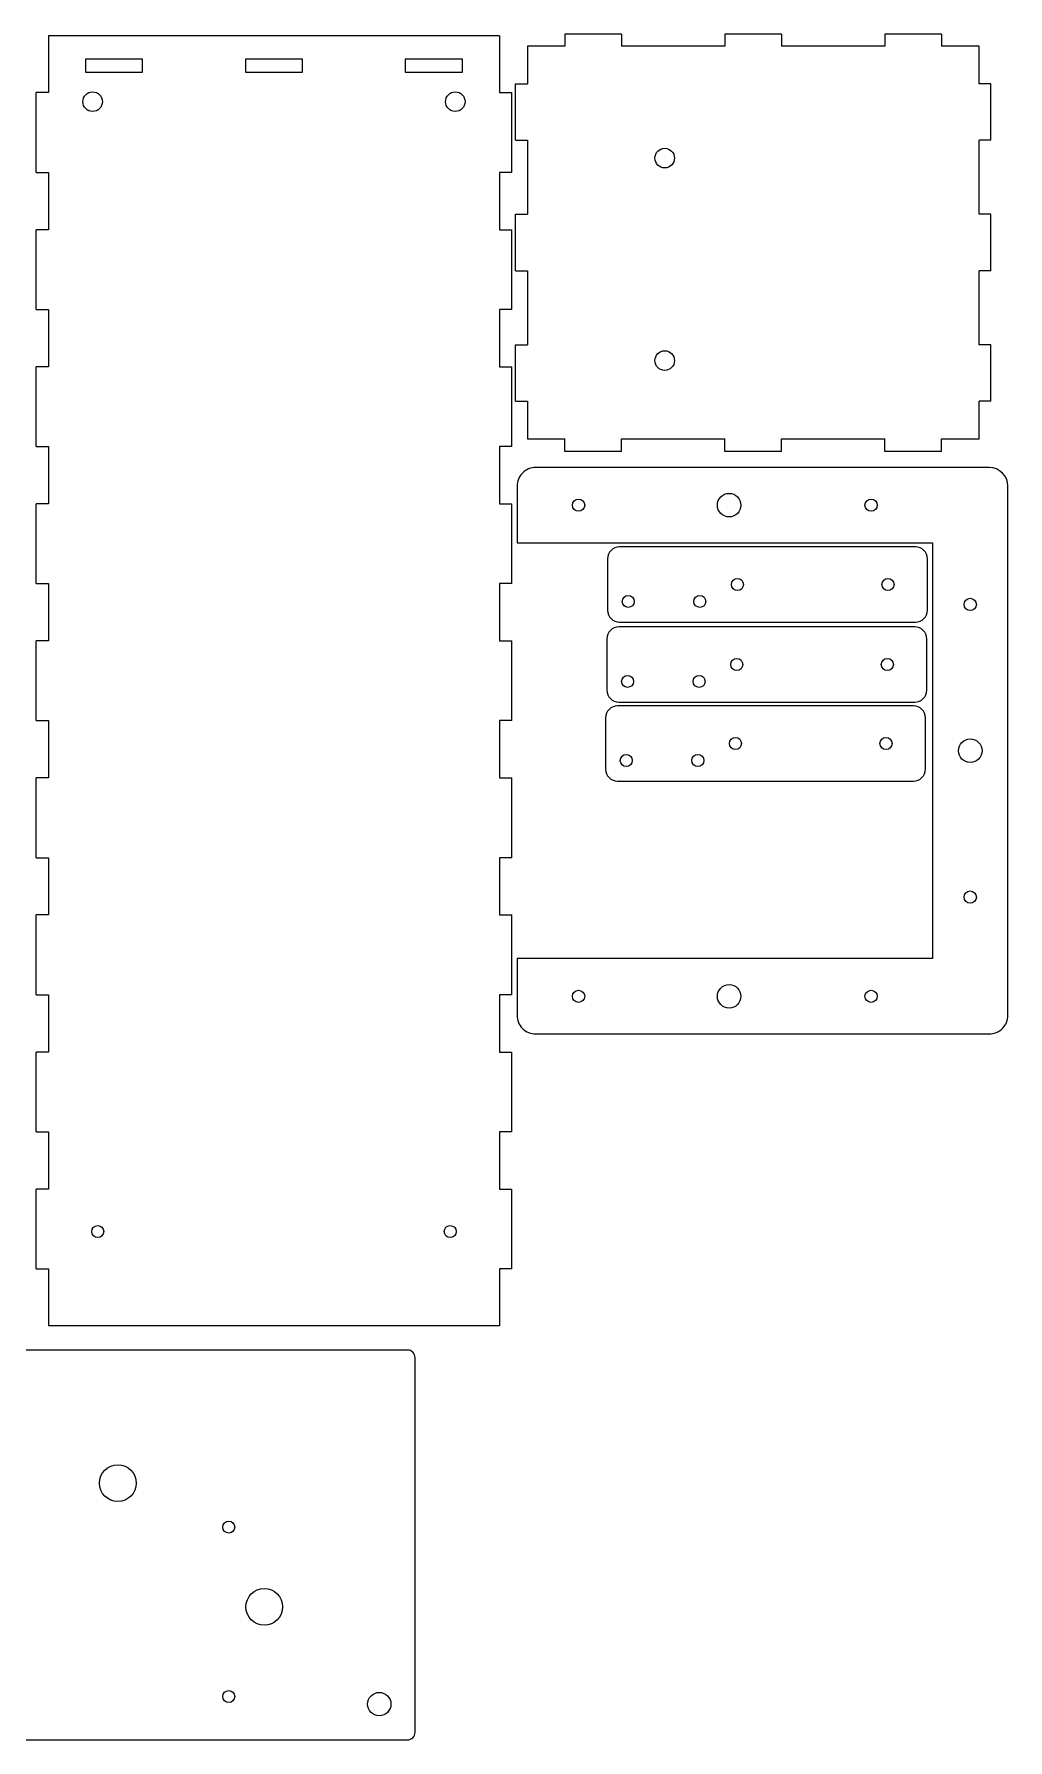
# Model space of a CAD drawing. Header units: millimetres. Extents: x -304 to 298, y -225 to 228.
# Drawn here: x 39.8 to 298.5, y -224.9 to 228 of the extents above; entities that cross this region are included whole.
import ezdxf

# ---------------------------------------------------------------- set-up
doc = ezdxf.new("R2010")
doc.units = ezdxf.units.MM
doc.header["$MEASUREMENT"] = 0
doc.layers.add('Layer 1', color=7, linetype='Continuous')

msp = doc.modelspace()

# ---------------------------------------------------------------- linework, layer by layer
at = {"layer": 'Layer 1', "lineweight": 9}
for points in [[(43.5847, 227.5879), (43.5847, 227.5879), (43.5847, 212.4879), (43.5847, 212.4879)], [(163.3847, 227.5879), (163.3847, 227.5879), (43.5847, 227.5879), (43.5847, 227.5879)], [(163.3847, 227.5879), (163.3847, 227.5879), (163.3847, 212.4879), (163.3847, 212.4879)], [(195.8003, 228.0292), (195.8003, 228.0292), (180.8003, 228.0292), (180.8003, 228.0292)], [(180.8003, 228.0292), (180.8003, 228.0292), (180.8003, 224.8542), (180.8003, 224.8542)], [(195.8003, 228.0292), (195.8003, 228.0292), (195.8003, 224.8542), (195.8003, 224.8542)], [(238.3003, 228.0292), (238.3003, 228.0292), (223.3003, 228.0292), (223.3003, 228.0292)], [(223.3003, 228.0292), (223.3003, 228.0292), (223.3003, 224.8542), (223.3003, 224.8542)], [(238.3003, 228.0292), (238.3003, 228.0292), (238.3003, 224.8542), (238.3003, 224.8542)], [(280.8003, 228.0292), (280.8003, 228.0292), (265.8003, 228.0292), (265.8003, 228.0292)], [(265.8003, 228.0292), (265.8003, 228.0292), (265.8003, 224.8542), (265.8003, 224.8542)], [(280.8003, 228.0292), (280.8003, 228.0292), (280.8003, 224.8542), (280.8003, 224.8542)], [(180.8003, 224.8542), (180.8003, 224.8542), (170.8003, 224.8542), (170.8003, 224.8542)], [(170.8003, 224.8542), (170.8003, 224.8542), (170.8003, 214.8542), (170.8003, 214.8542)], [(223.3003, 224.8542), (223.3003, 224.8542), (195.8003, 224.8542), (195.8003, 224.8542)], [(265.8003, 224.8542), (265.8003, 224.8542), (238.3003, 224.8542), (238.3003, 224.8542)], [(290.8003, 224.8542), (290.8003, 224.8542), (280.8003, 224.8542), (280.8003, 224.8542)], [(290.8003, 214.8542), (290.8003, 214.8542), (290.8003, 224.8542), (290.8003, 224.8542)], [(68.5847, 221.3379), (68.5847, 221.3379), (53.3847, 221.3379), (53.3847, 221.3379)], [(53.3847, 221.3379), (53.3847, 221.3379), (53.3847, 217.9629), (53.3847, 217.9629)], [(53.3847, 217.9629), (53.3847, 217.9629), (68.5847, 217.9629), (68.5847, 217.9629)], [(68.5847, 217.9629), (68.5847, 217.9629), (68.5847, 221.3379), (68.5847, 221.3379)], [(111.0847, 221.3379), (111.0847, 221.3379), (95.8847, 221.3379), (95.8847, 221.3379)], [(95.8847, 221.3379), (95.8847, 221.3379), (95.8847, 217.9629), (95.8847, 217.9629)], [(95.8847, 217.9629), (95.8847, 217.9629), (111.0847, 217.9629), (111.0847, 217.9629)], [(111.0847, 217.9629), (111.0847, 217.9629), (111.0847, 221.3379), (111.0847, 221.3379)], [(153.5847, 221.3379), (153.5847, 221.3379), (138.3847, 221.3379), (138.3847, 221.3379)], [(138.3847, 221.3379), (138.3847, 221.3379), (138.3847, 217.9629), (138.3847, 217.9629)], [(138.3847, 217.9629), (138.3847, 217.9629), (153.5847, 217.9629), (153.5847, 217.9629)], [(153.5847, 217.9629), (153.5847, 217.9629), (153.5847, 221.3379), (153.5847, 221.3379)], [(167.6253, 214.8542), (167.6253, 214.8542), (170.8003, 214.8542), (170.8003, 214.8542)], [(167.6253, 199.8542), (167.6253, 199.8542), (167.6253, 214.8542), (167.6253, 214.8542)], [(293.9753, 214.8542), (293.9753, 214.8542), (290.8003, 214.8542), (290.8003, 214.8542)], [(293.9753, 199.8542), (293.9753, 199.8542), (293.9753, 214.8542), (293.9753, 214.8542)], [(43.5847, 212.4879), (43.5847, 212.4879), (40.3097, 212.4879), (40.3097, 212.4879)], [(40.3097, 191.299), (40.3097, 191.299), (40.3097, 212.4879), (40.3097, 212.4879)], [(163.3847, 212.4879), (163.3847, 212.4879), (166.6597, 212.4879), (166.6597, 212.4879)], [(166.6597, 191.299), (166.6597, 191.299), (166.6597, 212.4879), (166.6597, 212.4879)], [(167.6253, 199.8542), (167.6253, 199.8542), (170.8003, 199.8542), (170.8003, 199.8542)], [(170.8003, 199.8542), (170.8003, 199.8542), (170.8003, 180.2028), (170.8003, 180.2028)], [(290.8003, 180.2028), (290.8003, 180.2028), (290.8003, 199.8542), (290.8003, 199.8542)], [(293.9753, 199.8542), (293.9753, 199.8542), (290.8003, 199.8542), (290.8003, 199.8542)], [(40.3097, 191.299), (40.3097, 191.299), (43.5847, 191.299), (43.5847, 191.299)], [(43.5847, 191.299), (43.5847, 191.299), (43.5847, 176.099), (43.5847, 176.099)], [(163.3847, 191.299), (163.3847, 191.299), (163.3847, 176.099), (163.3847, 176.099)], [(166.6597, 191.299), (166.6597, 191.299), (163.3847, 191.299), (163.3847, 191.299)], [(167.6253, 180.2028), (167.6253, 180.2028), (170.8003, 180.2028), (170.8003, 180.2028)], [(167.6253, 165.2028), (167.6253, 165.2028), (167.6253, 180.2028), (167.6253, 180.2028)], [(293.9753, 180.2028), (293.9753, 180.2028), (290.8003, 180.2028), (290.8003, 180.2028)], [(293.9753, 165.2028), (293.9753, 165.2028), (293.9753, 180.2028), (293.9753, 180.2028)], [(43.5847, 176.099), (43.5847, 176.099), (40.3097, 176.099), (40.3097, 176.099)], [(40.3097, 154.9101), (40.3097, 154.9101), (40.3097, 176.099), (40.3097, 176.099)], [(163.3847, 176.099), (163.3847, 176.099), (166.6597, 176.099), (166.6597, 176.099)], [(166.6597, 154.9101), (166.6597, 154.9101), (166.6597, 176.099), (166.6597, 176.099)], [(167.6253, 165.2028), (167.6253, 165.2028), (170.8003, 165.2028), (170.8003, 165.2028)], [(170.8003, 165.2028), (170.8003, 165.2028), (170.8003, 145.5514), (170.8003, 145.5514)], [(290.8003, 145.5514), (290.8003, 145.5514), (290.8003, 165.2028), (290.8003, 165.2028)], [(293.9753, 165.2028), (293.9753, 165.2028), (290.8003, 165.2028), (290.8003, 165.2028)], [(40.3097, 154.9101), (40.3097, 154.9101), (43.5847, 154.9101), (43.5847, 154.9101)], [(43.5847, 154.9101), (43.5847, 154.9101), (43.5847, 139.7101), (43.5847, 139.7101)], [(163.3847, 154.9101), (163.3847, 154.9101), (163.3847, 139.7101), (163.3847, 139.7101)], [(166.6597, 154.9101), (166.6597, 154.9101), (163.3847, 154.9101), (163.3847, 154.9101)], [(167.6253, 145.5514), (167.6253, 145.5514), (170.8003, 145.5514), (170.8003, 145.5514)], [(167.6253, 130.5514), (167.6253, 130.5514), (167.6253, 145.5514), (167.6253, 145.5514)], [(293.9753, 145.5514), (293.9753, 145.5514), (290.8003, 145.5514), (290.8003, 145.5514)], [(293.9753, 130.5514), (293.9753, 130.5514), (293.9753, 145.5514), (293.9753, 145.5514)], [(43.5847, 139.7101), (43.5847, 139.7101), (40.3097, 139.7101), (40.3097, 139.7101)], [(40.3097, 118.5212), (40.3097, 118.5212), (40.3097, 139.7101), (40.3097, 139.7101)], [(163.3847, 139.7101), (163.3847, 139.7101), (166.6597, 139.7101), (166.6597, 139.7101)], [(166.6597, 118.5212), (166.6597, 118.5212), (166.6597, 139.7101), (166.6597, 139.7101)], [(167.6253, 130.5514), (167.6253, 130.5514), (170.8003, 130.5514), (170.8003, 130.5514)], [(170.8003, 130.5514), (170.8003, 130.5514), (170.8003, 120.5514), (170.8003, 120.5514)], [(290.8003, 120.5514), (290.8003, 120.5514), (290.8003, 130.5514), (290.8003, 130.5514)], [(293.9753, 130.5514), (293.9753, 130.5514), (290.8003, 130.5514), (290.8003, 130.5514)], [(40.3097, 118.5212), (40.3097, 118.5212), (43.5847, 118.5212), (43.5847, 118.5212)], [(43.5847, 118.5212), (43.5847, 118.5212), (43.5847, 103.3212), (43.5847, 103.3212)], [(163.3847, 118.5212), (163.3847, 118.5212), (163.3847, 103.3212), (163.3847, 103.3212)], [(166.6597, 118.5212), (166.6597, 118.5212), (163.3847, 118.5212), (163.3847, 118.5212)], [(170.8003, 120.5514), (170.8003, 120.5514), (180.8003, 120.5514), (180.8003, 120.5514)], [(180.8003, 117.1792), (180.8003, 117.1792), (180.8003, 120.5514), (180.8003, 120.5514)], [(195.8003, 117.1792), (195.8003, 117.1792), (195.8003, 120.5514), (195.8003, 120.5514)], [(195.8003, 120.5514), (195.8003, 120.5514), (223.3003, 120.5514), (223.3003, 120.5514)], [(223.3003, 117.1792), (223.3003, 117.1792), (223.3003, 120.5514), (223.3003, 120.5514)], [(238.3003, 117.1792), (238.3003, 117.1792), (238.3003, 120.5514), (238.3003, 120.5514)], [(238.3003, 120.5514), (238.3003, 120.5514), (265.8003, 120.5514), (265.8003, 120.5514)], [(265.8003, 117.1792), (265.8003, 117.1792), (265.8003, 120.5514), (265.8003, 120.5514)], [(280.8003, 117.1792), (280.8003, 117.1792), (280.8003, 120.5514), (280.8003, 120.5514)], [(280.8003, 120.5514), (280.8003, 120.5514), (290.8003, 120.5514), (290.8003, 120.5514)], [(195.8003, 117.1792), (195.8003, 117.1792), (180.8003, 117.1792), (180.8003, 117.1792)], [(238.3003, 117.1792), (238.3003, 117.1792), (223.3003, 117.1792), (223.3003, 117.1792)], [(280.8003, 117.1792), (280.8003, 117.1792), (265.8003, 117.1792), (265.8003, 117.1792)], [(293.4682, 112.9632), (293.4682, 112.9632), (173.0542, 112.9632), (173.0542, 112.9632)], [(298.4682, 107.9632), (298.4682, 110.7246), (296.2296, 112.9632), (293.4682, 112.9632)], [(168.0542, 107.9632), (168.0542, 107.9632), (168.0542, 92.9632), (168.0542, 92.9632)], [(298.4682, -32.4508), (298.4682, -32.4508), (298.4682, 107.9632), (298.4682, 107.9632)], [(43.5847, 103.3212), (43.5847, 103.3212), (40.3097, 103.3212), (40.3097, 103.3212)], [(40.3097, 82.1323), (40.3097, 82.1323), (40.3097, 103.3212), (40.3097, 103.3212)], [(163.3847, 103.3212), (163.3847, 103.3212), (166.6597, 103.3212), (166.6597, 103.3212)], [(166.6597, 82.1323), (166.6597, 82.1323), (166.6597, 103.3212), (166.6597, 103.3212)], [(168.0542, 92.9632), (168.0542, 92.9632), (278.4682, 92.9632), (278.4682, 92.9632)], [(273.9104, 91.8959), (273.9104, 91.8959), (195.3104, 91.8959), (195.3104, 91.8959)], [(278.4682, 92.9632), (278.4682, 92.9632), (278.4682, -17.4508), (278.4682, -17.4508)], [(192.1104, 88.6959), (192.1104, 88.6959), (192.1104, 75.0959), (192.1104, 75.0959)], [(277.1104, 75.0959), (277.1104, 75.0959), (277.1104, 88.6959), (277.1104, 88.6959)], [(40.3097, 82.1323), (40.3097, 82.1323), (43.5847, 82.1323), (43.5847, 82.1323)], [(43.5847, 82.1323), (43.5847, 82.1323), (43.5847, 66.9323), (43.5847, 66.9323)], [(163.3847, 82.1323), (163.3847, 82.1323), (163.3847, 66.9323), (163.3847, 66.9323)], [(166.6597, 82.1323), (166.6597, 82.1323), (163.3847, 82.1323), (163.3847, 82.1323)], [(273.9104, 71.8959), (275.6777, 71.8959), (277.1104, 73.3286), (277.1104, 75.0959)], [(273.7339, 70.6609), (273.7339, 70.6609), (195.1339, 70.6609), (195.1339, 70.6609)], [(195.3104, 71.8959), (195.3104, 71.8959), (273.9104, 71.8959), (273.9104, 71.8959)], [(43.5847, 66.9323), (43.5847, 66.9323), (40.3097, 66.9323), (40.3097, 66.9323)], [(40.3097, 45.7435), (40.3097, 45.7435), (40.3097, 66.9323), (40.3097, 66.9323)], [(163.3847, 66.9323), (163.3847, 66.9323), (166.6597, 66.9323), (166.6597, 66.9323)], [(166.6597, 45.7435), (166.6597, 45.7435), (166.6597, 66.9323), (166.6597, 66.9323)], [(191.9339, 67.4609), (191.9339, 67.4609), (191.9339, 53.8609), (191.9339, 53.8609)], [(276.9339, 53.8609), (276.9339, 53.8609), (276.9339, 67.4609), (276.9339, 67.4609)], [(195.1339, 50.6609), (195.1339, 50.6609), (273.7339, 50.6609), (273.7339, 50.6609)], [(273.7339, 50.6609), (275.5012, 50.6609), (276.9339, 52.0936), (276.9339, 53.8609)], [(40.3097, 45.7435), (40.3097, 45.7435), (43.5847, 45.7435), (43.5847, 45.7435)], [(43.5847, 45.7435), (43.5847, 45.7435), (43.5847, 30.5435), (43.5847, 30.5435)], [(163.3847, 45.7435), (163.3847, 45.7435), (163.3847, 30.5435), (163.3847, 30.5435)], [(166.6597, 45.7435), (166.6597, 45.7435), (163.3847, 45.7435), (163.3847, 45.7435)], [(191.5811, 46.4708), (191.5811, 46.4708), (191.5811, 32.8708), (191.5811, 32.8708)], [(273.3811, 49.6708), (273.3811, 49.6708), (194.7811, 49.6708), (194.7811, 49.6708)], [(276.5811, 32.8708), (276.5811, 32.8708), (276.5811, 46.4708), (276.5811, 46.4708)], [(273.3811, 29.6708), (275.1484, 29.6708), (276.5811, 31.1035), (276.5811, 32.8708)], [(43.5847, 30.5435), (43.5847, 30.5435), (40.3097, 30.5435), (40.3097, 30.5435)], [(40.3097, 9.3546), (40.3097, 9.3546), (40.3097, 30.5435), (40.3097, 30.5435)], [(163.3847, 30.5435), (163.3847, 30.5435), (166.6597, 30.5435), (166.6597, 30.5435)], [(166.6597, 9.3546), (166.6597, 9.3546), (166.6597, 30.5435), (166.6597, 30.5435)], [(194.7811, 29.6708), (194.7811, 29.6708), (273.3811, 29.6708), (273.3811, 29.6708)], [(40.3097, 9.3546), (40.3097, 9.3546), (43.5847, 9.3546), (43.5847, 9.3546)], [(43.5847, 9.3546), (43.5847, 9.3546), (43.5847, -5.8454), (43.5847, -5.8454)], [(163.3847, 9.3546), (163.3847, 9.3546), (163.3847, -5.8454), (163.3847, -5.8454)], [(166.6597, 9.3546), (166.6597, 9.3546), (163.3847, 9.3546), (163.3847, 9.3546)], [(43.5847, -5.8454), (43.5847, -5.8454), (40.3097, -5.8454), (40.3097, -5.8454)], [(40.3097, -27.0343), (40.3097, -27.0343), (40.3097, -5.8454), (40.3097, -5.8454)], [(163.3847, -5.8454), (163.3847, -5.8454), (166.6597, -5.8454), (166.6597, -5.8454)], [(166.6597, -27.0343), (166.6597, -27.0343), (166.6597, -5.8454), (166.6597, -5.8454)], [(278.4682, -17.4508), (278.4682, -17.4508), (168.0542, -17.4508), (168.0542, -17.4508)], [(168.0542, -17.4508), (168.0542, -17.4508), (168.0542, -32.4508), (168.0542, -32.4508)], [(40.3097, -27.0343), (40.3097, -27.0343), (43.5847, -27.0343), (43.5847, -27.0343)], [(43.5847, -27.0343), (43.5847, -27.0343), (43.5847, -42.2343), (43.5847, -42.2343)], [(163.3847, -27.0343), (163.3847, -27.0343), (163.3847, -42.2343), (163.3847, -42.2343)], [(166.6597, -27.0343), (166.6597, -27.0343), (163.3847, -27.0343), (163.3847, -27.0343)], [(173.0542, -37.4508), (173.0542, -37.4508), (293.4682, -37.4508), (293.4682, -37.4508)], [(43.5847, -42.2343), (43.5847, -42.2343), (40.3097, -42.2343), (40.3097, -42.2343)], [(40.3097, -63.4232), (40.3097, -63.4232), (40.3097, -42.2343), (40.3097, -42.2343)], [(163.3847, -42.2343), (163.3847, -42.2343), (166.6597, -42.2343), (166.6597, -42.2343)], [(166.6597, -63.4232), (166.6597, -63.4232), (166.6597, -42.2343), (166.6597, -42.2343)], [(40.3097, -63.4232), (40.3097, -63.4232), (43.5847, -63.4232), (43.5847, -63.4232)], [(43.5847, -63.4232), (43.5847, -63.4232), (43.5847, -78.6232), (43.5847, -78.6232)], [(163.3847, -63.4232), (163.3847, -63.4232), (163.3847, -78.6232), (163.3847, -78.6232)], [(166.6597, -63.4232), (166.6597, -63.4232), (163.3847, -63.4232), (163.3847, -63.4232)], [(43.5847, -78.6232), (43.5847, -78.6232), (40.3097, -78.6232), (40.3097, -78.6232)], [(40.3097, -99.8121), (40.3097, -99.8121), (40.3097, -78.6232), (40.3097, -78.6232)], [(163.3847, -78.6232), (163.3847, -78.6232), (166.6597, -78.6232), (166.6597, -78.6232)], [(166.6597, -99.8121), (166.6597, -99.8121), (166.6597, -78.6232), (166.6597, -78.6232)], [(40.3097, -99.8121), (40.3097, -99.8121), (43.5847, -99.8121), (43.5847, -99.8121)], [(43.5847, -99.8121), (43.5847, -99.8121), (43.5847, -114.9121), (43.5847, -114.9121)], [(163.3847, -99.8121), (163.3847, -99.8121), (163.3847, -114.9121), (163.3847, -114.9121)], [(166.6597, -99.8121), (166.6597, -99.8121), (163.3847, -99.8121), (163.3847, -99.8121)], [(163.3847, -114.9121), (163.3847, -114.9121), (43.5847, -114.9121), (43.5847, -114.9121)], [(138.9622, -121.3741), (138.9622, -121.3741), (23.9622, -121.3741), (23.9622, -121.3741)], [(140.9622, -123.3741), (140.9622, -122.2695), (140.0668, -121.3741), (138.9622, -121.3741)], [(140.9622, -222.8741), (140.9622, -222.8741), (140.9622, -123.3741), (140.9622, -123.3741)], [(23.9622, -224.8741), (23.9622, -224.8741), (138.9622, -224.8741), (138.9622, -224.8741)]]:
    msp.add_open_spline(points, degree=3, dxfattribs=at)
for points, knots in [([(55.3097, 212.6879), (53.8738, 212.6879), (52.7097, 211.5238), (52.7097, 210.0879), (52.7097, 210.0879), (52.7097, 208.652), (53.8738, 207.4879), (55.3097, 207.4879), (55.3097, 207.4879), (56.7456, 207.4879), (57.9097, 208.652), (57.9097, 210.0879), (57.9097, 210.0879), (57.9097, 211.5238), (56.7457, 212.6879), (55.3097, 212.6879)], [0, 0, 0, 0, 0.2, 0.2, 0.2, 0.2, 0.4, 0.4, 0.4, 0.4, 0.6, 0.6, 0.6, 0.6, 1, 1, 1, 1]), ([(151.6597, 212.6879), (150.2238, 212.6879), (149.0597, 211.5238), (149.0597, 210.0879), (149.0597, 210.0879), (149.0597, 208.652), (150.2238, 207.4879), (151.6597, 207.4879), (151.6597, 207.4879), (153.0956, 207.4879), (154.2597, 208.652), (154.2597, 210.0879), (154.2597, 210.0879), (154.2597, 211.5238), (153.0957, 212.6879), (151.6597, 212.6879)], [0, 0, 0, 0, 0.2, 0.2, 0.2, 0.2, 0.4, 0.4, 0.4, 0.4, 0.6, 0.6, 0.6, 0.6, 1, 1, 1, 1]), ([(207.3003, 197.7042), (205.8644, 197.7042), (204.7003, 196.5401), (204.7003, 195.1042), (204.7003, 195.1042), (204.7003, 193.6683), (205.8644, 192.5042), (207.3003, 192.5042), (207.3003, 192.5042), (208.7362, 192.5042), (209.9003, 193.6683), (209.9003, 195.1042), (209.9003, 195.1042), (209.9003, 196.5401), (208.7363, 197.7042), (207.3003, 197.7042)], [0, 0, 0, 0, 0.2, 0.2, 0.2, 0.2, 0.4, 0.4, 0.4, 0.4, 0.6, 0.6, 0.6, 0.6, 1, 1, 1, 1]), ([(207.3003, 143.9542), (205.8644, 143.9542), (204.7003, 142.7901), (204.7003, 141.3542), (204.7003, 141.3542), (204.7003, 139.9183), (205.8644, 138.7542), (207.3003, 138.7542), (207.3003, 138.7542), (208.7362, 138.7542), (209.9003, 139.9183), (209.9003, 141.3542), (209.9003, 141.3542), (209.9003, 142.7901), (208.7363, 143.9542), (207.3003, 143.9542)], [0, 0, 0, 0, 0.2, 0.2, 0.2, 0.2, 0.4, 0.4, 0.4, 0.4, 0.6, 0.6, 0.6, 0.6, 1, 1, 1, 1]), ([(173.0542, 112.9632), (171.7281, 112.9632), (170.4564, 112.4364), (169.5187, 111.4987), (169.5187, 111.4987), (168.581, 110.5611), (168.0542, 109.2893), (168.0542, 107.9632)], [0, 0, 0, 0, 0.33333333, 0.33333333, 0.33333333, 0.33333333, 1, 1, 1, 1]), ([(184.4042, 104.5882), (183.5067, 104.5882), (182.7792, 103.8607), (182.7792, 102.9632), (182.7792, 102.9632), (182.7792, 102.0657), (183.5067, 101.3382), (184.4042, 101.3382), (184.4042, 101.3382), (185.3017, 101.3382), (186.0292, 102.0657), (186.0292, 102.9632), (186.0292, 102.9632), (186.0292, 103.8607), (185.3017, 104.5882), (184.4042, 104.5882)], [0, 0, 0, 0, 0.2, 0.2, 0.2, 0.2, 0.4, 0.4, 0.4, 0.4, 0.6, 0.6, 0.6, 0.6, 1, 1, 1, 1]), ([(224.4042, 106.0882), (222.6783, 106.0882), (221.2792, 104.6891), (221.2792, 102.9632), (221.2792, 102.9632), (221.2792, 101.2373), (222.6783, 99.8382), (224.4042, 99.8382), (224.4042, 99.8382), (226.1301, 99.8382), (227.5292, 101.2373), (227.5292, 102.9632), (227.5292, 102.9632), (227.5292, 104.6891), (226.1301, 106.0882), (224.4042, 106.0882)], [0, 0, 0, 0, 0.2, 0.2, 0.2, 0.2, 0.4, 0.4, 0.4, 0.4, 0.6, 0.6, 0.6, 0.6, 1, 1, 1, 1]), ([(262.1182, 104.5882), (261.2207, 104.5882), (260.4932, 103.8607), (260.4932, 102.9632), (260.4932, 102.9632), (260.4932, 102.0657), (261.2207, 101.3382), (262.1182, 101.3382), (262.1182, 101.3382), (263.0157, 101.3382), (263.7432, 102.0657), (263.7432, 102.9632), (263.7432, 102.9632), (263.7432, 103.8607), (263.0157, 104.5882), (262.1182, 104.5882)], [0, 0, 0, 0, 0.2, 0.2, 0.2, 0.2, 0.4, 0.4, 0.4, 0.4, 0.6, 0.6, 0.6, 0.6, 1, 1, 1, 1]), ([(195.3104, 91.8959), (194.4617, 91.8959), (193.6477, 91.5588), (193.0476, 90.9586), (193.0476, 90.9586), (192.4475, 90.3585), (192.1104, 89.5446), (192.1104, 88.6959)], [0, 0, 0, 0, 0.33333333, 0.33333333, 0.33333333, 0.33333333, 1, 1, 1, 1]), ([(277.1104, 88.6959), (277.1104, 89.5446), (276.7732, 90.3585), (276.1731, 90.9586), (276.1731, 90.9586), (275.573, 91.5588), (274.7591, 91.8959), (273.9104, 91.8959)], [0, 0, 0, 0, 0.33333333, 0.33333333, 0.33333333, 0.33333333, 1, 1, 1, 1]), ([(228.2104, 81.8959), (228.2104, 82.7796), (227.494, 83.4959), (226.6104, 83.4959), (226.6104, 83.4959), (225.7267, 83.4959), (225.0104, 82.7796), (225.0104, 81.8959), (225.0104, 81.8959), (225.0104, 81.0122), (225.7267, 80.2959), (226.6104, 80.2959), (226.6104, 80.2959), (227.494, 80.2959), (228.2104, 81.0122), (228.2104, 81.8959)], [0, 0, 0, 0, 0.2, 0.2, 0.2, 0.2, 0.4, 0.4, 0.4, 0.4, 0.6, 0.6, 0.6, 0.6, 1, 1, 1, 1]), ([(268.2104, 81.8959), (268.2104, 82.7796), (267.494, 83.4959), (266.6104, 83.4959), (266.6104, 83.4959), (265.7267, 83.4959), (265.0104, 82.7796), (265.0104, 81.8959), (265.0104, 81.8959), (265.0104, 81.0122), (265.7267, 80.2959), (266.6104, 80.2959), (266.6104, 80.2959), (267.494, 80.2959), (268.2104, 81.0122), (268.2104, 81.8959)], [0, 0, 0, 0, 0.2, 0.2, 0.2, 0.2, 0.4, 0.4, 0.4, 0.4, 0.6, 0.6, 0.6, 0.6, 1, 1, 1, 1]), ([(199.2104, 77.3959), (199.2104, 78.2796), (198.494, 78.9959), (197.6104, 78.9959), (197.6104, 78.9959), (196.7267, 78.9959), (196.0104, 78.2796), (196.0104, 77.3959), (196.0104, 77.3959), (196.0104, 76.5122), (196.7267, 75.7959), (197.6104, 75.7959), (197.6104, 75.7959), (198.494, 75.7959), (199.2104, 76.5122), (199.2104, 77.3959)], [0, 0, 0, 0, 0.2, 0.2, 0.2, 0.2, 0.4, 0.4, 0.4, 0.4, 0.6, 0.6, 0.6, 0.6, 1, 1, 1, 1]), ([(218.2104, 77.3959), (218.2104, 78.2796), (217.494, 78.9959), (216.6104, 78.9959), (216.6104, 78.9959), (215.7267, 78.9959), (215.0104, 78.2796), (215.0104, 77.3959), (215.0104, 77.3959), (215.0104, 76.5122), (215.7267, 75.7959), (216.6104, 75.7959), (216.6104, 75.7959), (217.494, 75.7959), (218.2104, 76.5122), (218.2104, 77.3959)], [0, 0, 0, 0, 0.2, 0.2, 0.2, 0.2, 0.4, 0.4, 0.4, 0.4, 0.6, 0.6, 0.6, 0.6, 1, 1, 1, 1]), ([(288.4682, 78.2382), (287.5707, 78.2382), (286.8432, 77.5107), (286.8432, 76.6132), (286.8432, 76.6132), (286.8432, 75.7157), (287.5707, 74.9882), (288.4682, 74.9882), (288.4682, 74.9882), (289.3657, 74.9882), (290.0932, 75.7157), (290.0932, 76.6132), (290.0932, 76.6132), (290.0932, 77.5107), (289.3657, 78.2382), (288.4682, 78.2382)], [0, 0, 0, 0, 0.2, 0.2, 0.2, 0.2, 0.4, 0.4, 0.4, 0.4, 0.6, 0.6, 0.6, 0.6, 1, 1, 1, 1]), ([(192.1104, 75.0959), (192.1104, 74.2472), (192.4475, 73.4333), (193.0476, 72.8332), (193.0476, 72.8332), (193.6477, 72.233), (194.4617, 71.8959), (195.3104, 71.8959)], [0, 0, 0, 0, 0.33333333, 0.33333333, 0.33333333, 0.33333333, 1, 1, 1, 1]), ([(195.1339, 70.6609), (194.2852, 70.6609), (193.4712, 70.3238), (192.8711, 69.7236), (192.8711, 69.7236), (192.271, 69.1235), (191.9339, 68.3096), (191.9339, 67.4609)], [0, 0, 0, 0, 0.33333333, 0.33333333, 0.33333333, 0.33333333, 1, 1, 1, 1]), ([(276.9339, 67.4609), (276.9339, 68.3096), (276.5967, 69.1235), (275.9966, 69.7236), (275.9966, 69.7236), (275.3965, 70.3238), (274.5826, 70.6609), (273.7339, 70.6609)], [0, 0, 0, 0, 0.33333333, 0.33333333, 0.33333333, 0.33333333, 1, 1, 1, 1]), ([(228.0339, 60.6609), (228.0339, 61.5446), (227.3175, 62.2609), (226.4339, 62.2609), (226.4339, 62.2609), (225.5502, 62.2609), (224.8339, 61.5446), (224.8339, 60.6609), (224.8339, 60.6609), (224.8339, 59.7772), (225.5502, 59.0609), (226.4339, 59.0609), (226.4339, 59.0609), (227.3175, 59.0609), (228.0339, 59.7772), (228.0339, 60.6609)], [0, 0, 0, 0, 0.2, 0.2, 0.2, 0.2, 0.4, 0.4, 0.4, 0.4, 0.6, 0.6, 0.6, 0.6, 1, 1, 1, 1]), ([(268.0339, 60.6609), (268.0339, 61.5446), (267.3175, 62.2609), (266.4339, 62.2609), (266.4339, 62.2609), (265.5502, 62.2609), (264.8339, 61.5446), (264.8339, 60.6609), (264.8339, 60.6609), (264.8339, 59.7772), (265.5502, 59.0609), (266.4339, 59.0609), (266.4339, 59.0609), (267.3175, 59.0609), (268.0339, 59.7772), (268.0339, 60.6609)], [0, 0, 0, 0, 0.2, 0.2, 0.2, 0.2, 0.4, 0.4, 0.4, 0.4, 0.6, 0.6, 0.6, 0.6, 1, 1, 1, 1]), ([(199.0339, 56.1609), (199.0339, 57.0446), (198.3175, 57.7609), (197.4339, 57.7609), (197.4339, 57.7609), (196.5502, 57.7609), (195.8339, 57.0446), (195.8339, 56.1609), (195.8339, 56.1609), (195.8339, 55.2772), (196.5502, 54.5609), (197.4339, 54.5609), (197.4339, 54.5609), (198.3175, 54.5609), (199.0339, 55.2772), (199.0339, 56.1609)], [0, 0, 0, 0, 0.2, 0.2, 0.2, 0.2, 0.4, 0.4, 0.4, 0.4, 0.6, 0.6, 0.6, 0.6, 1, 1, 1, 1]), ([(218.0339, 56.1609), (218.0339, 57.0446), (217.3175, 57.7609), (216.4339, 57.7609), (216.4339, 57.7609), (215.5502, 57.7609), (214.8339, 57.0446), (214.8339, 56.1609), (214.8339, 56.1609), (214.8339, 55.2772), (215.5502, 54.5609), (216.4339, 54.5609), (216.4339, 54.5609), (217.3175, 54.5609), (218.0339, 55.2772), (218.0339, 56.1609)], [0, 0, 0, 0, 0.2, 0.2, 0.2, 0.2, 0.4, 0.4, 0.4, 0.4, 0.6, 0.6, 0.6, 0.6, 1, 1, 1, 1]), ([(191.9339, 53.8609), (191.9339, 53.0122), (192.271, 52.1983), (192.8711, 51.5982), (192.8711, 51.5982), (193.4712, 50.998), (194.2852, 50.6609), (195.1339, 50.6609)], [0, 0, 0, 0, 0.33333333, 0.33333333, 0.33333333, 0.33333333, 1, 1, 1, 1]), ([(194.7811, 49.6708), (193.9324, 49.6708), (193.1184, 49.3337), (192.5183, 48.7335), (192.5183, 48.7335), (191.9182, 48.1334), (191.5811, 47.3195), (191.5811, 46.4708)], [0, 0, 0, 0, 0.33333333, 0.33333333, 0.33333333, 0.33333333, 1, 1, 1, 1]), ([(276.5811, 46.4708), (276.5811, 47.3195), (276.2439, 48.1334), (275.6438, 48.7335), (275.6438, 48.7335), (275.0437, 49.3337), (274.2298, 49.6708), (273.3811, 49.6708)], [0, 0, 0, 0, 0.33333333, 0.33333333, 0.33333333, 0.33333333, 1, 1, 1, 1]), ([(227.6811, 39.6708), (227.6811, 40.5545), (226.9647, 41.2708), (226.0811, 41.2708), (226.0811, 41.2708), (225.1974, 41.2708), (224.4811, 40.5545), (224.4811, 39.6708), (224.4811, 39.6708), (224.4811, 38.7871), (225.1974, 38.0708), (226.0811, 38.0708), (226.0811, 38.0708), (226.9647, 38.0708), (227.6811, 38.7871), (227.6811, 39.6708)], [0, 0, 0, 0, 0.2, 0.2, 0.2, 0.2, 0.4, 0.4, 0.4, 0.4, 0.6, 0.6, 0.6, 0.6, 1, 1, 1, 1]), ([(267.6811, 39.6708), (267.6811, 40.5545), (266.9647, 41.2708), (266.0811, 41.2708), (266.0811, 41.2708), (265.1974, 41.2708), (264.4811, 40.5545), (264.4811, 39.6708), (264.4811, 39.6708), (264.4811, 38.7871), (265.1974, 38.0708), (266.0811, 38.0708), (266.0811, 38.0708), (266.9647, 38.0708), (267.6811, 38.7871), (267.6811, 39.6708)], [0, 0, 0, 0, 0.2, 0.2, 0.2, 0.2, 0.4, 0.4, 0.4, 0.4, 0.6, 0.6, 0.6, 0.6, 1, 1, 1, 1]), ([(288.4682, 40.8812), (286.7423, 40.8812), (285.3432, 39.4821), (285.3432, 37.7562), (285.3432, 37.7562), (285.3432, 36.0303), (286.7423, 34.6312), (288.4682, 34.6312), (288.4682, 34.6312), (290.1941, 34.6312), (291.5932, 36.0303), (291.5932, 37.7562), (291.5932, 37.7562), (291.5932, 39.4821), (290.1941, 40.8812), (288.4682, 40.8812)], [0, 0, 0, 0, 0.2, 0.2, 0.2, 0.2, 0.4, 0.4, 0.4, 0.4, 0.6, 0.6, 0.6, 0.6, 1, 1, 1, 1]), ([(198.6811, 35.1708), (198.6811, 36.0545), (197.9647, 36.7708), (197.0811, 36.7708), (197.0811, 36.7708), (196.1974, 36.7708), (195.4811, 36.0545), (195.4811, 35.1708), (195.4811, 35.1708), (195.4811, 34.2871), (196.1974, 33.5708), (197.0811, 33.5708), (197.0811, 33.5708), (197.9647, 33.5708), (198.6811, 34.2871), (198.6811, 35.1708)], [0, 0, 0, 0, 0.2, 0.2, 0.2, 0.2, 0.4, 0.4, 0.4, 0.4, 0.6, 0.6, 0.6, 0.6, 1, 1, 1, 1]), ([(217.6811, 35.1708), (217.6811, 36.0545), (216.9647, 36.7708), (216.0811, 36.7708), (216.0811, 36.7708), (215.1974, 36.7708), (214.4811, 36.0545), (214.4811, 35.1708), (214.4811, 35.1708), (214.4811, 34.2871), (215.1974, 33.5708), (216.0811, 33.5708), (216.0811, 33.5708), (216.9647, 33.5708), (217.6811, 34.2871), (217.6811, 35.1708)], [0, 0, 0, 0, 0.2, 0.2, 0.2, 0.2, 0.4, 0.4, 0.4, 0.4, 0.6, 0.6, 0.6, 0.6, 1, 1, 1, 1]), ([(191.5811, 32.8708), (191.5811, 32.0221), (191.9182, 31.2082), (192.5183, 30.6081), (192.5183, 30.6081), (193.1184, 30.0079), (193.9324, 29.6708), (194.7811, 29.6708)], [0, 0, 0, 0, 0.33333333, 0.33333333, 0.33333333, 0.33333333, 1, 1, 1, 1]), ([(288.4682, 0.5242), (287.5707, 0.5242), (286.8432, -0.2033), (286.8432, -1.1008), (286.8432, -1.1008), (286.8432, -1.9983), (287.5707, -2.7258), (288.4682, -2.7258), (288.4682, -2.7258), (289.3657, -2.7258), (290.0932, -1.9983), (290.0932, -1.1008), (290.0932, -1.1008), (290.0932, -0.2033), (289.3657, 0.5242), (288.4682, 0.5242)], [0, 0, 0, 0, 0.2, 0.2, 0.2, 0.2, 0.4, 0.4, 0.4, 0.4, 0.6, 0.6, 0.6, 0.6, 1, 1, 1, 1]), ([(184.4042, -25.8258), (183.5067, -25.8258), (182.7792, -26.5533), (182.7792, -27.4508), (182.7792, -27.4508), (182.7792, -28.3483), (183.5067, -29.0758), (184.4042, -29.0758), (184.4042, -29.0758), (185.3017, -29.0758), (186.0292, -28.3483), (186.0292, -27.4508), (186.0292, -27.4508), (186.0292, -26.5533), (185.3017, -25.8258), (184.4042, -25.8258)], [0, 0, 0, 0, 0.2, 0.2, 0.2, 0.2, 0.4, 0.4, 0.4, 0.4, 0.6, 0.6, 0.6, 0.6, 1, 1, 1, 1]), ([(224.4042, -24.3258), (222.6783, -24.3258), (221.2792, -25.7249), (221.2792, -27.4508), (221.2792, -27.4508), (221.2792, -29.1767), (222.6783, -30.5758), (224.4042, -30.5758), (224.4042, -30.5758), (226.1301, -30.5758), (227.5292, -29.1767), (227.5292, -27.4508), (227.5292, -27.4508), (227.5292, -25.7249), (226.1301, -24.3258), (224.4042, -24.3258)], [0, 0, 0, 0, 0.2, 0.2, 0.2, 0.2, 0.4, 0.4, 0.4, 0.4, 0.6, 0.6, 0.6, 0.6, 1, 1, 1, 1]), ([(262.1182, -25.8258), (261.2207, -25.8258), (260.4932, -26.5533), (260.4932, -27.4508), (260.4932, -27.4508), (260.4932, -28.3483), (261.2207, -29.0758), (262.1182, -29.0758), (262.1182, -29.0758), (263.0157, -29.0758), (263.7432, -28.3483), (263.7432, -27.4508), (263.7432, -27.4508), (263.7432, -26.5533), (263.0157, -25.8258), (262.1182, -25.8258)], [0, 0, 0, 0, 0.2, 0.2, 0.2, 0.2, 0.4, 0.4, 0.4, 0.4, 0.6, 0.6, 0.6, 0.6, 1, 1, 1, 1]), ([(168.0542, -32.4508), (168.0542, -33.7769), (168.581, -35.0487), (169.5187, -35.9863), (169.5187, -35.9863), (170.4564, -36.924), (171.7281, -37.4508), (173.0542, -37.4508)], [0, 0, 0, 0, 0.33333333, 0.33333333, 0.33333333, 0.33333333, 1, 1, 1, 1]), ([(293.4682, -37.4508), (294.7943, -37.4508), (296.0661, -36.924), (297.0037, -35.9863), (297.0037, -35.9863), (297.9414, -35.0487), (298.4682, -33.7769), (298.4682, -32.4508)], [0, 0, 0, 0, 0.33333333, 0.33333333, 0.33333333, 0.33333333, 1, 1, 1, 1]), ([(56.6597, -88.3121), (55.776, -88.3121), (55.0597, -89.0284), (55.0597, -89.9121), (55.0597, -89.9121), (55.0597, -90.7958), (55.776, -91.5121), (56.6597, -91.5121), (56.6597, -91.5121), (57.5434, -91.5121), (58.2597, -90.7958), (58.2597, -89.9121), (58.2597, -89.9121), (58.2597, -89.0285), (57.5434, -88.3121), (56.6597, -88.3121)], [0, 0, 0, 0, 0.2, 0.2, 0.2, 0.2, 0.4, 0.4, 0.4, 0.4, 0.6, 0.6, 0.6, 0.6, 1, 1, 1, 1]), ([(150.3097, -88.3121), (149.426, -88.3121), (148.7097, -89.0284), (148.7097, -89.9121), (148.7097, -89.9121), (148.7097, -90.7958), (149.426, -91.5121), (150.3097, -91.5121), (150.3097, -91.5121), (151.1934, -91.5121), (151.9097, -90.7958), (151.9097, -89.9121), (151.9097, -89.9121), (151.9097, -89.0285), (151.1934, -88.3121), (150.3097, -88.3121)], [0, 0, 0, 0, 0.2, 0.2, 0.2, 0.2, 0.4, 0.4, 0.4, 0.4, 0.6, 0.6, 0.6, 0.6, 1, 1, 1, 1]), ([(62.015, -151.8162), (59.3226, -151.8162), (57.14, -153.9988), (57.14, -156.6912), (57.14, -156.6912), (57.14, -159.3836), (59.3226, -161.5662), (62.015, -161.5662), (62.015, -161.5662), (64.7074, -161.5662), (66.89, -159.3836), (66.89, -156.6913), (66.89, -156.6913), (66.89, -153.9989), (64.7074, -151.8163), (62.0151, -151.8162), (62.0151, -151.8162), (62.0151, -151.8162), (62.015, -151.8162)], [0, 0, 0, 0, 0.2, 0.2, 0.2, 0.2, 0.4, 0.4, 0.4, 0.4, 0.6, 0.6, 0.6, 0.6, 1, 1, 1, 1.0001, 1.0001, 1.0001, 1.0001]), ([(91.4622, -166.7741), (90.5785, -166.7741), (89.8622, -167.4904), (89.8622, -168.3741), (89.8622, -168.3741), (89.8622, -169.2578), (90.5785, -169.9741), (91.4622, -169.9741), (91.4622, -169.9741), (92.3459, -169.9741), (93.0622, -169.2578), (93.0622, -168.3741), (93.0622, -168.3741), (93.0622, -167.4905), (92.3459, -166.7741), (91.4622, -166.7741)], [0, 0, 0, 0, 0.2, 0.2, 0.2, 0.2, 0.4, 0.4, 0.4, 0.4, 0.6, 0.6, 0.6, 0.6, 1, 1, 1, 1]), ([(100.9094, -184.682), (98.217, -184.682), (96.0344, -186.8646), (96.0344, -189.557), (96.0344, -189.557), (96.0344, -192.2493), (98.217, -194.432), (100.9094, -194.432), (100.9094, -194.432), (103.6017, -194.432), (105.7844, -192.2494), (105.7844, -189.557), (105.7844, -189.557), (105.7844, -186.8646), (103.6018, -184.682), (100.9094, -184.682)], [0, 0, 0, 0, 0.2, 0.2, 0.2, 0.2, 0.4, 0.4, 0.4, 0.4, 0.6, 0.6, 0.6, 0.6, 1, 1, 1, 1]), ([(91.4622, -211.7741), (90.5785, -211.7741), (89.8622, -212.4904), (89.8622, -213.3741), (89.8622, -213.3741), (89.8622, -214.2578), (90.5785, -214.9741), (91.4622, -214.9741), (91.4622, -214.9741), (92.3459, -214.9741), (93.0622, -214.2578), (93.0622, -213.3741), (93.0622, -213.3741), (93.0622, -212.4905), (92.3459, -211.7741), (91.4622, -211.7741)], [0, 0, 0, 0, 0.2, 0.2, 0.2, 0.2, 0.4, 0.4, 0.4, 0.4, 0.6, 0.6, 0.6, 0.6, 1, 1, 1, 1]), ([(131.4622, -212.2741), (129.7501, -212.2741), (128.3622, -213.662), (128.3622, -215.3741), (128.3622, -215.3741), (128.3622, -217.0862), (129.7501, -218.4741), (131.4622, -218.4741), (131.4622, -218.4741), (133.1743, -218.4741), (134.5622, -217.0862), (134.5622, -215.3741), (134.5622, -215.3741), (134.5622, -213.662), (133.1743, -212.2741), (131.4622, -212.2741)], [0, 0, 0, 0, 0.2, 0.2, 0.2, 0.2, 0.4, 0.4, 0.4, 0.4, 0.6, 0.6, 0.6, 0.6, 1, 1, 1, 1]), ([(138.9622, -224.8741), (139.4926, -224.8741), (140.0013, -224.6634), (140.3764, -224.2883), (140.3764, -224.2883), (140.7515, -223.9132), (140.9622, -223.4045), (140.9622, -222.8741)], [0, 0, 0, 0, 0.33333333, 0.33333333, 0.33333333, 0.33333333, 1, 1, 1, 1])]:
    msp.add_open_spline(points, degree=3, knots=knots, dxfattribs=at)

doc.saveas('drawing.dxf')
